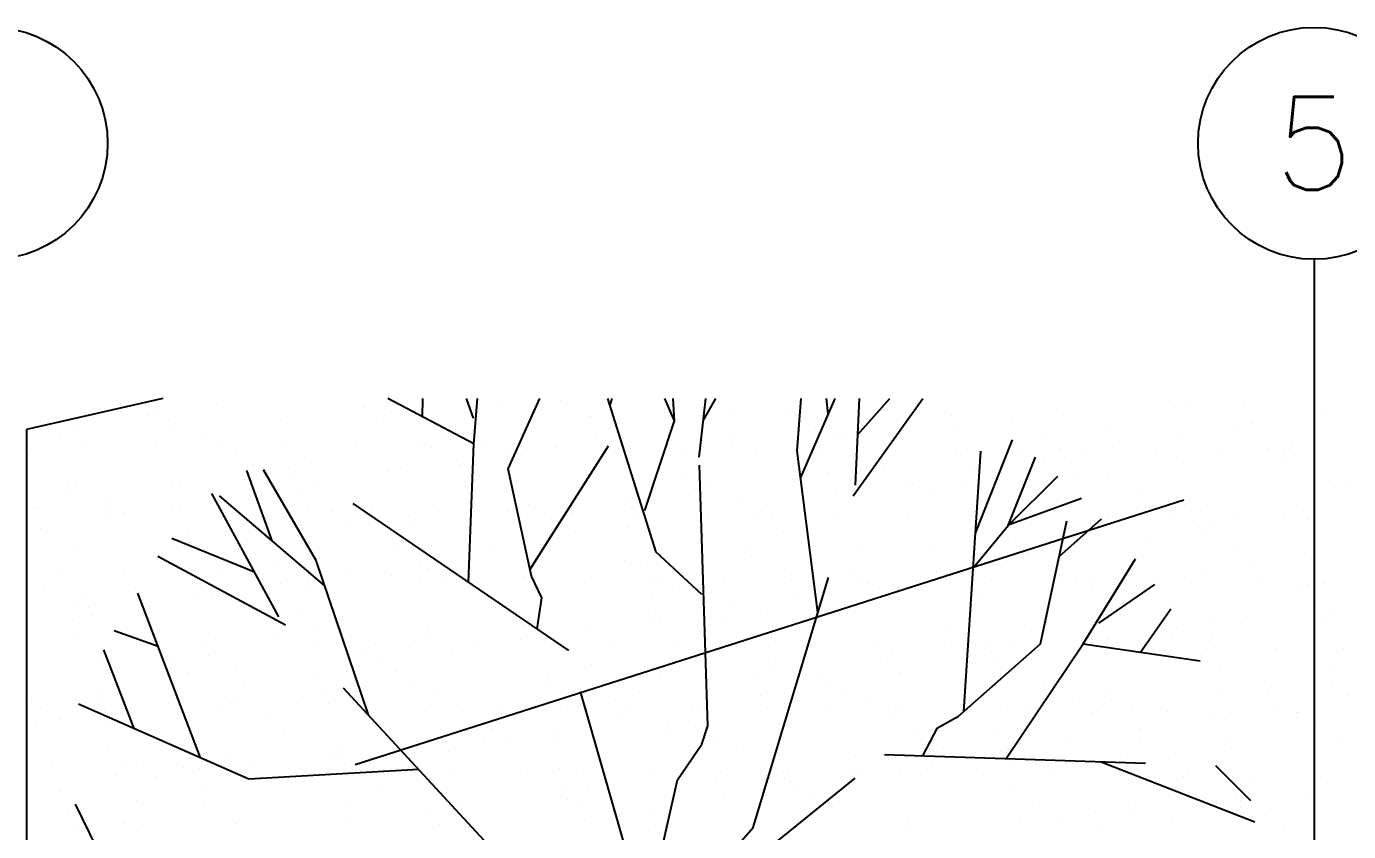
# Model space of a CAD drawing. Header units: millimetres. Extents: x -3 to 53, y -269 to 39.
# Drawn here: x 6 to 8.849, y 37.616 to 39.352 of the extents above; entities that cross this region are included whole.
import ezdxf
from ezdxf.enums import TextEntityAlignment as Align
from ezdxf.xclip import XClip

# ---------------------------------------------------------------- set-up
doc = ezdxf.new("R2010")
doc.units = ezdxf.units.MM
doc.header["$LTSCALE"] = 15
doc.header["$XCLIPFRAME"] = 2
for name, pattern in [('ACAD_ISO07W100', [3, 0, -3]), ('HIDDEN2', [0.1875, 0.125, -0.0625]), ('PHANTOM', [63.5, 31.75, -6.35, 6.35, -6.35, 6.35, -6.35]), ('PHANTOM2', [1.25, 0.625, -0.125, 0.125, -0.125, 0.125, -0.125])]:
    doc.linetypes.add(name, pattern=pattern)
doc.layers.get('0').update_dxf_attribs({"color": 250})
for name, color, linetype in [('A-EJES', 251, 'PHANTOM'), ('A-MURO BAJO', 251, 'Continuous'), ('A-PROYECCIONES', 250, 'HIDDEN2'), ('DLP_VERDE', 250, 'Continuous')]:
    doc.layers.add(name, color=color, linetype=linetype)
doc.layers.add('A-MUROS', color=252, linetype='Continuous', lineweight=30)
doc.styles.add('R80', font='ARIALN.TTF', dxfattribs={"height": 2.03})
doc.styles.add('ROMANS', font='romans.shx', dxfattribs={"width": 0.8})

# ---------------------------------------------------------------- blocks, each defined once
blk = doc.blocks.new('A$C9f73720c')
at = {"layer": 'A-MURO BAJO'}
blk.add_line((37.9068, 92.9882, 0), (40.2339, 92.2777, 0), dxfattribs=at)
for centre, radius, start, end in [((60.7821, 91.9133, 0), 25.1032, 139.01699, 190.85615), ((60.5676, 91.9591, 0), 22.6842, 164.77057, 177.39988)]:
    blk.add_arc(centre, radius, start, end, dxfattribs=at)
at = {"layer": 'A-PROYECCIONES'}
blk.add_line((38.8761, 87.8303, 0), (38.1838, 142.0709, 0), dxfattribs=at)
at = {"layer": 'A-PROYECCIONES', "linetype": 'HIDDEN2', "ltscale": 0.3}
for p, q in [((39.0138, 95.0314), (39.1225, 95.2619)), ((39.117, 94.5524), (39.3664, 95.2809)), ((39.2683, 94.9944), (39.4888, 95.2735)), ((39.3481, 95.2275), (39.4422, 95.2777)), ((39.0672, 95.1447), (38.9968, 95.234)), ((38.9812, 95.0764), (38.9368, 95.2161)), ((39.0138, 95.0314), (38.8716, 95.193)), ((38.8189, 95.037), (38.7674, 95.1478)), ((38.7213, 94.9521), (38.7126, 95.1197)), ((38.7227, 94.9511), (38.6521, 95.0847)), ((38.9868, 94.9438), (38.7502, 95.0751)), ((38.7227, 94.9511), (38.5991, 95.0504)), ((39.2018, 94.8003), (39.0138, 95.0314)), ((38.7178, 94.8794), (38.5487, 95.0144)), ((39.0786, 94.7428), (38.4884, 94.9663)), ((38.7871, 94.8532), (38.7227, 94.9511)), ((39.0849, 94.7289), (38.9868, 94.9438)), ((38.5638, 94.6503), (38.3917, 94.8758)), ((38.4403, 94.6988), (38.356, 94.8373)), ((38.5434, 94.6621), (38.2869, 94.7533)), ((38.493, 94.554), (38.2761, 94.7388)), ((39.0956, 94.6784), (39.0849, 94.7289)), ((38.3794, 94.6508), (38.2341, 94.6781)), ((39.1438, 94.6306), (39.0956, 94.6784)), ((38.4358, 94.5638), (38.2254, 94.6454)), ((39.1849, 94.2358), (38.5638, 94.6503)), ((38.3138, 94.3895), (38.1603, 94.55)), ((38.7826, 94.5043), (38.4358, 94.5638)), ((39.358, 93.9557), (39.117, 94.5524)), ((38.3876, 94.3573), (38.1242, 94.4722)), ((38.2972, 94.3296), (38.0886, 94.379)), ((38.947, 94.2058), (38.3876, 94.3573)), ((38.2972, 94.3296), (38.0655, 94.3036)), ((38.4633, 94.212), (38.2972, 94.3296)), ((38.0743, 94.3046), (38.2242, 94.2062)), ((38.6722, 94.2766), (38.5552, 94.2084)), ((39.358, 93.9557), (39.1849, 94.2358)), ((38.5537, 94.2086), (38.0424, 94.2048)), ((38.5552, 94.2084), (38.5537, 94.2086)), ((38.9805, 94.1821), (38.947, 94.2058)), ((38.5117, 93.9386), (38.3068, 94.1774)), ((39.0394, 94.1098), (38.9805, 94.1821)), ((38.2915, 93.9565), (38.0874, 94.1343)), ((39.1666, 94.0367), (39.0394, 94.1098)), ((38.2183, 93.9014), (38.0183, 93.9799)), ((38.7038, 93.9672), (38.1028, 93.4844)), ((38.5269, 93.9373), (38.2915, 93.9565)), ((39.358, 93.9557), (38.7038, 93.9672)), ((38.578, 93.9445), (38.5269, 93.9373)), ((38.6393, 93.9154), (38.578, 93.9445)), ((38.1649, 93.9166), (38.0186, 93.9109)), ((38.2183, 93.9014), (38.0383, 93.7205)), ((38.4995, 93.8031), (38.2183, 93.9014)), ((38.1298, 93.8125), (38.022, 93.8484)), ((39.1465, 93.7234), (38.4737, 93.3992)), ((38.8546, 93.5827), (38.7682, 93.2265)), ((38.3591, 93.5027), (38.1393, 93.4511)), ((38.417, 93.5045), (38.1649, 93.3441)), ((38.7107, 93.5134), (38.3591, 93.5027)), ((38.2911, 93.4244), (38.1303, 93.4169)), ((38.4519, 93.3904), (38.1556, 93.3296)), ((38.4737, 93.3992), (38.2512, 93.1793)), ((38.3447, 93.3684), (38.2229, 93.2196)), ((38.7682, 93.2265), (38.5057, 92.9226)), ((38.6935, 93.1399), (38.3146, 93.1146)), ((38.4371, 93.1228), (38.3774, 93.0425)), ((38.5914, 93.0217), (38.4099, 93.0091)), ((38.8635, 92.8782), (38.7103, 92.8533))]:
    blk.add_line(p, q, dxfattribs=at)
at = {"layer": 'DLP_VERDE', "linetype": 'Continuous'}
for p, q in [((38.6876, 95.6679), (38.6876, 95.6679)), ((38.8475, 95.6749), (38.8475, 95.6749)), ((38.8503, 95.6477), (38.8503, 95.6477)), ((38.737, 95.5885), (38.737, 95.5885)), ((38.759, 95.5856), (38.759, 95.5856)), ((38.8982, 95.5736), (38.8982, 95.5736)), ((38.75, 95.5666), (38.75, 95.5666)), ((38.7605, 95.5654), (38.7605, 95.5654)), ((38.878, 95.57), (38.878, 95.57)), ((38.982, 95.5563), (38.982, 95.5563)), ((39.004, 95.5534), (39.004, 95.5534)), ((39.0417, 95.5654), (39.0417, 95.5654)), ((39.097, 95.5642), (39.097, 95.5642)), ((39.188, 95.566), (39.188, 95.566)), ((39.2871, 95.5448), (39.2871, 95.5448)), ((38.621, 95.5157), (38.621, 95.5157)), ((38.6654, 95.5176), (38.6654, 95.5176)), ((38.7261, 95.5339), (38.7261, 95.5339)), ((38.8741, 95.5267), (38.8741, 95.5267)), ((39.034, 95.5337), (39.034, 95.5337)), ((39.0432, 95.515), (39.0432, 95.515)), ((39.0784, 95.5357), (39.0784, 95.5357)), ((39.123, 95.5377), (39.123, 95.5377)), ((39.227, 95.524), (39.227, 95.524)), ((39.2491, 95.5211), (39.2491, 95.5211)), ((39.368, 95.5055), (39.368, 95.5055)), ((38.6723, 95.4846), (38.6723, 95.4846)), ((39.3244, 95.4631), (39.3244, 95.4631)), ((38.7065, 95.4288), (38.7065, 95.4288)), ((38.8528, 95.4295), (38.8528, 95.4295)), ((38.9534, 95.4327), (38.9534, 95.4327)), ((39.0011, 95.4365), (39.0011, 95.4365)), ((39.29, 95.4315), (39.29, 95.4315)), ((39.2908, 95.4289), (39.2908, 95.4289)), ((39.4391, 95.436), (39.4391, 95.436)), ((38.5825, 95.4023), (38.5825, 95.4023)), ((38.919, 95.4012), (38.919, 95.4012)), ((39.1445, 95.4283), (39.1445, 95.4283)), ((39.4736, 95.4036), (39.4736, 95.4036)), ((38.8075, 95.3745), (38.8075, 95.3745)), ((38.8519, 95.3764), (38.8519, 95.3764)), ((39.0606, 95.3856), (39.0606, 95.3856)), ((39.2205, 95.3925), (39.2205, 95.3925)), ((39.2362, 95.3823), (39.2362, 95.3823)), ((39.2649, 95.3945), (39.2649, 95.3945)), ((38.5848, 95.3684), (38.5848, 95.3684)), ((38.6476, 95.3675), (38.6476, 95.3675)), ((38.7038, 95.3528), (38.7038, 95.3528)), ((38.8653, 95.3519), (38.8653, 95.3519)), ((38.8078, 95.3391), (38.8078, 95.3391)), ((38.8299, 95.3362), (38.8299, 95.3362)), ((38.9489, 95.3205), (38.9489, 95.3205)), ((39.5173, 95.3304), (39.5173, 95.3304)), ((38.6659, 95.2999), (38.6659, 95.2999)), ((38.8094, 95.2917), (38.8094, 95.2917)), ((38.9556, 95.2923), (38.9556, 95.2923)), ((39.0529, 95.3068), (39.0529, 95.3068)), ((39.0749, 95.3039), (39.0749, 95.3039)), ((39.1039, 95.2994), (39.1039, 95.2994)), ((39.1464, 95.3), (39.1464, 95.3)), ((39.1939, 95.2883), (39.1939, 95.2883)), ((39.2474, 95.2911), (39.2474, 95.2911)), ((39.3937, 95.2918), (39.3937, 95.2918)), ((39.4829, 95.2989), (39.4829, 95.2989)), ((38.7755, 95.2696), (38.7755, 95.2696)), ((39.112, 95.2685), (39.112, 95.2685)), ((39.2979, 95.2746), (39.2979, 95.2746)), ((39.3199, 95.2717), (39.3199, 95.2717)), ((38.7411, 95.2381), (38.7411, 95.2381)), ((38.994, 95.2333), (38.994, 95.2333)), ((39.0384, 95.2353), (39.0384, 95.2353)), ((39.2471, 95.2444), (39.2471, 95.2444)), ((39.407, 95.2514), (39.407, 95.2514)), ((39.4292, 95.2496), (39.4292, 95.2496)), ((39.4389, 95.256), (39.4389, 95.256)), ((39.4514, 95.2533), (39.4514, 95.2533)), ((38.581, 95.2153), (38.581, 95.2153)), ((38.6254, 95.2172), (38.6254, 95.2172)), ((38.8341, 95.2264), (38.8341, 95.2264)), ((39.0583, 95.2192), (39.0583, 95.2192)), ((38.6873, 95.1889), (38.6873, 95.1889)), ((38.6204, 95.1558), (38.6204, 95.1558)), ((38.7687, 95.1628), (38.7687, 95.1628)), ((38.9122, 95.1546), (38.9122, 95.1546)), ((39.0585, 95.1552), (39.0585, 95.1552)), ((39.2068, 95.1623), (39.2068, 95.1623)), ((39.3394, 95.1673), (39.3394, 95.1673)), ((39.3502, 95.154), (39.3502, 95.154)), ((38.5297, 95.1356), (38.5297, 95.1356)), ((38.6337, 95.1219), (38.6337, 95.1219)), ((38.6557, 95.119), (38.6557, 95.119)), ((38.9685, 95.137), (38.9685, 95.137)), ((39.305, 95.1358), (39.305, 95.1358)), ((38.5975, 95.1066), (38.5975, 95.1066)), ((38.7747, 95.1033), (38.7747, 95.1033)), ((38.8787, 95.0896), (38.8787, 95.0896)), ((38.9007, 95.0867), (38.9007, 95.0867)), ((38.9341, 95.1054), (38.9341, 95.1054)), ((39.1805, 95.0922), (39.1805, 95.0922)), ((39.2249, 95.0941), (39.2249, 95.0941)), ((39.4336, 95.1032), (39.4336, 95.1032)), ((38.5631, 95.0751), (38.5631, 95.0751)), ((38.6076, 95.0672), (38.6076, 95.0672)), ((38.7675, 95.0741), (38.7675, 95.0741)), ((38.8119, 95.0761), (38.8119, 95.0761)), ((39.0197, 95.0711), (39.0197, 95.0711)), ((39.0206, 95.0852), (39.0206, 95.0852)), ((39.2512, 95.0865), (39.2512, 95.0865)), ((38.8803, 95.0562), (38.8803, 95.0562)), ((39.1237, 95.0574), (39.1237, 95.0574)), ((39.1458, 95.0545), (39.1458, 95.0545)), ((39.2648, 95.0388), (39.2648, 95.0388)), ((38.5094, 95.0258), (38.5094, 95.0258)), ((38.577, 95.018), (38.577, 95.018)), ((38.7233, 95.0187), (38.7233, 95.0187)), ((38.8716, 95.0257), (38.8716, 95.0257)), ((39.015, 95.0175), (39.015, 95.0175)), ((39.1613, 95.0181), (39.1613, 95.0181)), ((39.1614, 95.0043), (39.1614, 95.0043)), ((39.3096, 95.0252), (39.3096, 95.0252)), ((39.3688, 95.0251), (39.3688, 95.0251)), ((39.3908, 95.0222), (39.3908, 95.0222)), ((38.7905, 94.9739), (38.7905, 94.9739)), ((39.127, 94.9727), (39.127, 94.9727)), ((39.367, 94.951), (39.367, 94.951)), ((39.4114, 94.9529), (39.4114, 94.9529)), ((38.5854, 94.9169), (38.5854, 94.9169)), ((38.7561, 94.9424), (38.7561, 94.9424)), ((38.7941, 94.926), (38.7941, 94.926)), ((38.954, 94.933), (38.954, 94.933)), ((38.9984, 94.9349), (38.9984, 94.9349)), ((39.0733, 94.9235), (39.0733, 94.9235)), ((39.2071, 94.944), (39.2071, 94.944)), ((38.4595, 94.9047), (38.4595, 94.9047)), ((38.4816, 94.9018), (38.4816, 94.9018)), ((38.5364, 94.8891), (38.5364, 94.8891)), ((38.541, 94.9149), (38.541, 94.9149)), ((38.7024, 94.8931), (38.7024, 94.8931)), ((38.9744, 94.8886), (38.9744, 94.8886)), ((38.6005, 94.8861), (38.6005, 94.8861)), ((38.6798, 94.8809), (38.6798, 94.8809)), ((38.7045, 94.8724), (38.7045, 94.8724)), ((38.7266, 94.8695), (38.7266, 94.8695)), ((38.8261, 94.8816), (38.8261, 94.8816)), ((39.1179, 94.8804), (39.1179, 94.8804)), ((39.2641, 94.881), (39.2641, 94.881)), ((39.3544, 94.8716), (39.3544, 94.8716)), ((38.8456, 94.8539), (38.8456, 94.8539)), ((38.9496, 94.8402), (38.9496, 94.8402)), ((38.9716, 94.8373), (38.9716, 94.8373)), ((38.9835, 94.8412), (38.9835, 94.8412)), ((39.32, 94.84), (39.32, 94.84)), ((38.6126, 94.8108), (38.6126, 94.8108)), ((38.9491, 94.8097), (38.9491, 94.8097)), ((39.0906, 94.8216), (39.0906, 94.8216)), ((39.1946, 94.8079), (39.1946, 94.8079)), ((39.2166, 94.805), (39.2166, 94.805)), ((38.5781, 94.7793), (38.5781, 94.7793)), ((38.7275, 94.7738), (38.7275, 94.7738)), ((38.7719, 94.7757), (38.7719, 94.7757)), ((38.9806, 94.7848), (38.9806, 94.7848)), ((39.1405, 94.7918), (39.1405, 94.7918)), ((39.1849, 94.7937), (39.1849, 94.7937)), ((39.2663, 94.7908), (39.2663, 94.7908)), ((39.3356, 94.7893), (39.3356, 94.7893)), ((38.4909, 94.745), (38.4909, 94.745)), ((38.5676, 94.7668), (38.5676, 94.7668)), ((38.6392, 94.752), (38.6392, 94.752)), ((38.8953, 94.7604), (38.8953, 94.7604)), ((39.0772, 94.7515), (39.0772, 94.7515)), ((38.5244, 94.73), (38.5244, 94.73)), ((38.7827, 94.7438), (38.7827, 94.7438)), ((38.9289, 94.7445), (38.9289, 94.7445)), ((39.2207, 94.7433), (39.2207, 94.7433)), ((39.1765, 94.7085), (39.1765, 94.7085)), ((38.4264, 94.6689), (38.4264, 94.6689)), ((38.8055, 94.6781), (38.8055, 94.6781)), ((39.1421, 94.677), (39.1421, 94.677)), ((38.4346, 94.6478), (38.4346, 94.6478)), ((38.5304, 94.6552), (38.5304, 94.6552)), ((38.5524, 94.6523), (38.5524, 94.6523)), ((38.6714, 94.6367), (38.6714, 94.6367)), ((38.7711, 94.6466), (38.7711, 94.6466)), ((38.914, 94.6326), (38.914, 94.6326)), ((38.9584, 94.6345), (38.9584, 94.6345)), ((39.1671, 94.6436), (39.1671, 94.6436)), ((38.3411, 94.6076), (38.3411, 94.6076)), ((38.4002, 94.6162), (38.4002, 94.6162)), ((38.4475, 94.6072), (38.4475, 94.6072)), ((38.501, 94.6145), (38.501, 94.6145)), ((38.5454, 94.6165), (38.5454, 94.6165)), ((38.5938, 94.6079), (38.5938, 94.6079)), ((38.742, 94.6149), (38.742, 94.6149)), ((38.7541, 94.6256), (38.7541, 94.6256)), ((38.7754, 94.623), (38.7754, 94.623)), ((38.7974, 94.6201), (38.7974, 94.6201)), ((38.8855, 94.6067), (38.8855, 94.6067)), ((38.9164, 94.6044), (38.9164, 94.6044)), ((39.0318, 94.6074), (39.0318, 94.6074)), ((39.0883, 94.6277), (39.0883, 94.6277)), ((39.1801, 94.6144), (39.1801, 94.6144)), ((38.7174, 94.5974), (38.7174, 94.5974)), ((39.0204, 94.5907), (39.0204, 94.5907)), ((39.0425, 94.5878), (39.0425, 94.5878)), ((38.3464, 94.567), (38.3464, 94.567)), ((38.9985, 94.5454), (38.9985, 94.5454)), ((39.1615, 94.5721), (39.1615, 94.5721)), ((39.2655, 94.5585), (39.2655, 94.5585)), ((39.2875, 94.5556), (39.2875, 94.5556)), ((38.6276, 94.5151), (38.6276, 94.5151)), ((38.9641, 94.5139), (38.9641, 94.5139)), ((39.1005, 94.4914), (39.1005, 94.4914)), ((39.1449, 94.4933), (39.1449, 94.4933)), ((38.4068, 94.4783), (38.4068, 94.4783)), ((38.5276, 94.4664), (38.5276, 94.4664)), ((38.5503, 94.4701), (38.5503, 94.4701)), ((38.5932, 94.4835), (38.5932, 94.4835)), ((38.6875, 94.4734), (38.6875, 94.4734)), ((38.6966, 94.4708), (38.6966, 94.4708)), ((38.7319, 94.4753), (38.7319, 94.4753)), ((38.8449, 94.4778), (38.8449, 94.4778)), ((38.9104, 94.4647), (38.9104, 94.4647)), ((38.9406, 94.4844), (38.9406, 94.4844)), ((38.9883, 94.4696), (38.9883, 94.4696)), ((39.1346, 94.4702), (39.1346, 94.4702)), ((38.3189, 94.4573), (38.3189, 94.4573)), ((38.3562, 94.438), (38.3562, 94.438)), ((38.3783, 94.4351), (38.3783, 94.4351)), ((38.5394, 94.4343), (38.5394, 94.4343)), ((38.4972, 94.4195), (38.4972, 94.4195)), ((38.6013, 94.4058), (38.6013, 94.4058)), ((38.6233, 94.4029), (38.6233, 94.4029)), ((39.1915, 94.4127), (39.1915, 94.4127)), ((38.7423, 94.3872), (38.7423, 94.3872)), ((38.8206, 94.3824), (38.8206, 94.3824)), ((39.1571, 94.3812), (39.1571, 94.3812)), ((38.4496, 94.352), (38.4496, 94.352)), ((38.7861, 94.3508), (38.7861, 94.3508)), ((38.8463, 94.3735), (38.8463, 94.3735)), ((38.8683, 94.3706), (38.8683, 94.3706)), ((38.9873, 94.3549), (38.9873, 94.3549)), ((38.3614, 94.3342), (38.3614, 94.3342)), ((38.4152, 94.3205), (38.4152, 94.3205)), ((38.5097, 94.3412), (38.5097, 94.3412)), ((38.6532, 94.333), (38.6532, 94.333)), ((38.7141, 94.3252), (38.7141, 94.3252)), ((38.7994, 94.3337), (38.7994, 94.3337)), ((38.874, 94.3322), (38.874, 94.3322)), ((38.9184, 94.3341), (38.9184, 94.3341)), ((38.9477, 94.3407), (38.9477, 94.3407)), ((39.0912, 94.3325), (39.0912, 94.3325)), ((39.0913, 94.3413), (39.0913, 94.3413)), ((39.1033, 94.332), (39.1033, 94.332)), ((39.1133, 94.3384), (39.1133, 94.3384)), ((39.1271, 94.3433), (39.1271, 94.3433)), ((38.3011, 94.3072), (38.3011, 94.3072)), ((38.461, 94.3142), (38.461, 94.3142)), ((38.5054, 94.3161), (38.5054, 94.3161)), ((38.7324, 94.3016), (38.7324, 94.3016)), ((38.3615, 94.2712), (38.3615, 94.2712)), ((39.0135, 94.2497), (39.0135, 94.2497)), ((38.6125, 94.2041), (38.6125, 94.2041)), ((38.6426, 94.2193), (38.6426, 94.2193)), ((38.9791, 94.2181), (38.9791, 94.2181)), ((39.0506, 94.2036), (39.0506, 94.2036)), ((38.2717, 94.1889), (38.2717, 94.1889)), ((38.318, 94.1964), (38.318, 94.1964)), ((38.3231, 94.2023), (38.3231, 94.2023)), ((38.4271, 94.1886), (38.4271, 94.1886)), ((38.4491, 94.1857), (38.4491, 94.1857)), ((38.4642, 94.1971), (38.4642, 94.1971)), ((38.6082, 94.1878), (38.6082, 94.1878)), ((38.6919, 94.1749), (38.6919, 94.1749)), ((38.756, 94.1959), (38.756, 94.1959)), ((38.9006, 94.184), (38.9006, 94.184)), ((38.9023, 94.1966), (38.9023, 94.1966)), ((39.0605, 94.191), (39.0605, 94.191)), ((39.1049, 94.193), (39.1049, 94.193)), ((38.2345, 94.155), (38.2345, 94.155)), ((38.2373, 94.1574), (38.2373, 94.1574)), ((38.2789, 94.1569), (38.2789, 94.1569)), ((38.4876, 94.166), (38.4876, 94.166)), ((38.5681, 94.17), (38.5681, 94.17)), ((38.6475, 94.173), (38.6475, 94.173)), ((38.6721, 94.1563), (38.6721, 94.1563)), ((38.6942, 94.1534), (38.6942, 94.1534)), ((38.9254, 94.1689), (38.9254, 94.1689)), ((38.5544, 94.1385), (38.5544, 94.1385)), ((38.8131, 94.1377), (38.8131, 94.1377)), ((38.9171, 94.1241), (38.9171, 94.1241)), ((38.9392, 94.1212), (38.9392, 94.1212)), ((38.1835, 94.1082), (38.1835, 94.1082)), ((39.0582, 94.1055), (39.0582, 94.1055)), ((38.2773, 94.0675), (38.2773, 94.0675)), ((38.7154, 94.067), (38.7154, 94.067)), ((38.8356, 94.0866), (38.8356, 94.0866)), ((38.4208, 94.0593), (38.4208, 94.0593)), ((38.4647, 94.0562), (38.4647, 94.0562)), ((38.5671, 94.06), (38.5671, 94.06)), ((38.8012, 94.0551), (38.8012, 94.0551)), ((38.8588, 94.0588), (38.8588, 94.0588)), ((38.8784, 94.0338), (38.8784, 94.0338)), ((39.0051, 94.0595), (39.0051, 94.0595)), ((39.0871, 94.0429), (39.0871, 94.0429)), ((39.1184, 94.0362), (39.1184, 94.0362)), ((38.2611, 94.0068), (38.2611, 94.0068)), ((38.421, 94.0138), (38.421, 94.0138)), ((38.4302, 94.0247), (38.4302, 94.0247)), ((38.4654, 94.0157), (38.4654, 94.0157)), ((38.6741, 94.0248), (38.6741, 94.0248)), ((38.7474, 94.0058), (38.7474, 94.0058)), ((38.834, 94.0318), (38.834, 94.0318)), ((38.1489, 93.9851), (38.1489, 93.9851)), ((38.3765, 93.9755), (38.3765, 93.9755)), ((38.2529, 93.9714), (38.2529, 93.9714)), ((38.275, 93.9685), (38.275, 93.9685)), ((38.394, 93.9528), (38.394, 93.9528)), ((39.0286, 93.9539), (39.0286, 93.9539)), ((38.2319, 93.9234), (38.2319, 93.9234)), ((38.3802, 93.9304), (38.3802, 93.9304)), ((38.498, 93.9391), (38.498, 93.9391)), ((38.52, 93.9362), (38.52, 93.9362)), ((38.5236, 93.9222), (38.5236, 93.9222)), ((38.639, 93.9205), (38.639, 93.9205)), ((38.6576, 93.9236), (38.6576, 93.9236)), ((38.6699, 93.9229), (38.6699, 93.9229)), ((38.8182, 93.9299), (38.8182, 93.9299)), ((38.9617, 93.9217), (38.9617, 93.9217)), ((38.9941, 93.9224), (38.9941, 93.9224)), ((38.2867, 93.8932), (38.2867, 93.8932)), ((38.6232, 93.892), (38.6232, 93.892)), ((38.743, 93.9069), (38.743, 93.9069)), ((38.765, 93.904), (38.765, 93.904)), ((39.0205, 93.8906), (39.0205, 93.8906)), ((39.0649, 93.8926), (39.0649, 93.8926)), ((38.2523, 93.8617), (38.2523, 93.8617)), ((38.4476, 93.8656), (38.4476, 93.8656)), ((38.6075, 93.8726), (38.6075, 93.8726)), ((38.6519, 93.8746), (38.6519, 93.8746)), ((38.8606, 93.8837), (38.8606, 93.8837)), ((38.884, 93.8883), (38.884, 93.8883)), ((38.9404, 93.8731), (38.9404, 93.8731)), ((38.988, 93.8746), (38.988, 93.8746)), ((39.01, 93.8717), (39.01, 93.8717)), ((38.1945, 93.8546), (38.1945, 93.8546)), ((38.2389, 93.8565), (38.2389, 93.8565)), ((38.5695, 93.8428), (38.5695, 93.8428)), ((38.1985, 93.8124), (38.1985, 93.8124)), ((38.1884, 93.7856), (38.1884, 93.7856)), ((38.3347, 93.7863), (38.3347, 93.7863)), ((38.483, 93.7933), (38.483, 93.7933)), ((38.6265, 93.7851), (38.6265, 93.7851)), ((38.7727, 93.7858), (38.7727, 93.7858)), ((38.8506, 93.7909), (38.8506, 93.7909)), ((38.921, 93.7928), (38.921, 93.7928)), ((38.0788, 93.7542), (38.0788, 93.7542)), ((38.1008, 93.7513), (38.1008, 93.7513)), ((38.4797, 93.7605), (38.4797, 93.7605)), ((38.8162, 93.7593), (38.8162, 93.7593)), ((38.1087, 93.7301), (38.1087, 93.7301)), ((38.2198, 93.7356), (38.2198, 93.7356)), ((38.3238, 93.7219), (38.3238, 93.7219)), ((38.3458, 93.719), (38.3458, 93.719)), ((38.4453, 93.729), (38.4453, 93.729)), ((38.6341, 93.7245), (38.6341, 93.7245)), ((38.794, 93.7314), (38.794, 93.7314)), ((38.8384, 93.7334), (38.8384, 93.7334)), ((38.0743, 93.6986), (38.0743, 93.6986)), ((38.2212, 93.7064), (38.2212, 93.7064)), ((38.381, 93.7134), (38.381, 93.7134)), ((38.4254, 93.7153), (38.4254, 93.7153)), ((38.4648, 93.7033), (38.4648, 93.7033)), ((38.7624, 93.7101), (38.7624, 93.7101)), ((38.3915, 93.6797), (38.3915, 93.6797)), ((38.5688, 93.6897), (38.5688, 93.6897)), ((38.5909, 93.6868), (38.5909, 93.6868)), ((38.7098, 93.6711), (38.7098, 93.6711)), ((38.1478, 93.6568), (38.1478, 93.6568)), ((38.2913, 93.6485), (38.2913, 93.6485)), ((38.4376, 93.6492), (38.4376, 93.6492)), ((38.5858, 93.6562), (38.5858, 93.6562)), ((38.7293, 93.648), (38.7293, 93.648)), ((38.8139, 93.6574), (38.8139, 93.6574)), ((38.8359, 93.6545), (38.8359, 93.6545)), ((38.8756, 93.6487), (38.8756, 93.6487)), ((38.9549, 93.6388), (38.9549, 93.6388)), ((38.6727, 93.6278), (38.6727, 93.6278)), ((38.3017, 93.5974), (38.3017, 93.5974)), ((38.6382, 93.5963), (38.6382, 93.5963)), ((38.8206, 93.5833), (38.8206, 93.5833)), ((38.9554, 93.5774), (38.9554, 93.5774)), ((38.9805, 93.5903), (38.9805, 93.5903)), ((38.1545, 93.5542), (38.1545, 93.5542)), ((38.1989, 93.5561), (38.1989, 93.5561)), ((38.2673, 93.5659), (38.2673, 93.5659)), ((38.4077, 93.5653), (38.4077, 93.5653)), ((38.5675, 93.5722), (38.5675, 93.5722)), ((38.6119, 93.5742), (38.6119, 93.5742)), ((38.2506, 93.5197), (38.2506, 93.5197)), ((38.5845, 93.547), (38.5845, 93.547)), ((38.0456, 93.5184), (38.0456, 93.5184)), ((38.1024, 93.5126), (38.1024, 93.5126)), ((38.1496, 93.5047), (38.1496, 93.5047)), ((38.1717, 93.5018), (38.1717, 93.5018)), ((38.2136, 93.5166), (38.2136, 93.5166)), ((38.3941, 93.5114), (38.3941, 93.5114)), ((38.5404, 93.5121), (38.5404, 93.5121)), ((38.6887, 93.5191), (38.6887, 93.5191)), ((38.8321, 93.5109), (38.8321, 93.5109)), ((38.8656, 93.4951), (38.8656, 93.4951)), ((38.2907, 93.4861), (38.2907, 93.4861)), ((38.3947, 93.4725), (38.3947, 93.4725)), ((38.4167, 93.4696), (38.4167, 93.4696)), ((38.4947, 93.4647), (38.4947, 93.4647)), ((38.8312, 93.4636), (38.8312, 93.4636)), ((38.1238, 93.4344), (38.1238, 93.4344)), ((38.5357, 93.4539), (38.5357, 93.4539)), ((38.6397, 93.4402), (38.6397, 93.4402)), ((38.6617, 93.4373), (38.6617, 93.4373)), ((38.1812, 93.4061), (38.1812, 93.4061)), ((38.341, 93.413), (38.341, 93.413)), ((38.3854, 93.415), (38.3854, 93.415)), ((38.4603, 93.4332), (38.4603, 93.4332)), ((38.5942, 93.4241), (38.5942, 93.4241)), ((38.754, 93.4311), (38.754, 93.4311)), ((38.7775, 93.4143), (38.7775, 93.4143)), ((38.7807, 93.4216), (38.7807, 93.4216)), ((38.7984, 93.433), (38.7984, 93.433)), ((38.8847, 93.4079), (38.8847, 93.4079)), ((37.9724, 93.3969), (37.9724, 93.3969)), ((38.0894, 93.4028), (38.0894, 93.4028)), ((38.3535, 93.3826), (38.3535, 93.3826)), ((38.4065, 93.384), (38.4065, 93.384)), ((38.7915, 93.382), (38.7915, 93.382)), ((38.9068, 93.405), (38.9068, 93.405)), ((38.0356, 93.3536), (38.0356, 93.3536)), ((38.0589, 93.3749), (38.0589, 93.3749)), ((38.2052, 93.3755), (38.2052, 93.3755)), ((38.4969, 93.3743), (38.4969, 93.3743)), ((38.6432, 93.375), (38.6432, 93.375)), ((38.6877, 93.332), (38.6877, 93.332)), ((38.3167, 93.3017), (38.3167, 93.3017)), ((38.6533, 93.3005), (38.6533, 93.3005)), ((37.9458, 93.2713), (37.9458, 93.2713)), ((37.9755, 93.2875), (37.9755, 93.2875)), ((37.9975, 93.2846), (37.9975, 93.2846)), ((38.1165, 93.2689), (38.1165, 93.2689)), ((38.2823, 93.2701), (38.2823, 93.2701)), ((38.3677, 93.2649), (38.3677, 93.2649)), ((38.5275, 93.2719), (38.5275, 93.2719)), ((38.5719, 93.2738), (38.5719, 93.2738)), ((38.7807, 93.2829), (38.7807, 93.2829)), ((37.9547, 93.2468), (37.9547, 93.2468)), ((38.0183, 93.246), (38.0183, 93.246)), ((38.1145, 93.2538), (38.1145, 93.2538)), ((38.1589, 93.2558), (38.1589, 93.2558)), ((38.1618, 93.2377), (38.1618, 93.2377)), ((38.2205, 93.2553), (38.2205, 93.2553)), ((38.2425, 93.2524), (38.2425, 93.2524)), ((38.308, 93.2384), (38.308, 93.2384)), ((38.3615, 93.2367), (38.3615, 93.2367)), ((38.4563, 93.2455), (38.4563, 93.2455)), ((38.5995, 93.2513), (38.5995, 93.2513)), ((38.5998, 93.2372), (38.5998, 93.2372)), ((38.7461, 93.2379), (38.7461, 93.2379)), ((38.2286, 93.2209), (38.2286, 93.2209)), ((38.4655, 93.223), (38.4655, 93.223)), ((38.4876, 93.2201), (38.4876, 93.2201)), ((38.6066, 93.2044), (38.6066, 93.2044)), ((38.7106, 93.1907), (38.7106, 93.1907)), ((38.7326, 93.1878), (38.7326, 93.1878)), ((38.5097, 93.169), (38.5097, 93.169)), ((38.8462, 93.1678), (38.8462, 93.1678)), ((38.8516, 93.1722), (38.8516, 93.1722)), ((38.1388, 93.1386), (38.1388, 93.1386)), ((38.4753, 93.1374), (38.4753, 93.1374)), ((38.5542, 93.1237), (38.5542, 93.1237)), ((38.714, 93.1307), (38.714, 93.1307)), ((38.7584, 93.1326), (38.7584, 93.1326)), ((37.9325, 93.0966), (37.9325, 93.0966)), ((37.9728, 93.1018), (37.9728, 93.1018)), ((38.1044, 93.1071), (38.1044, 93.1071)), ((38.1211, 93.1089), (38.1211, 93.1089)), ((38.1412, 93.1057), (38.1412, 93.1057)), ((38.2646, 93.1006), (38.2646, 93.1006)), ((38.301, 93.1127), (38.301, 93.1127)), ((38.3454, 93.1146), (38.3454, 93.1146)), ((38.4109, 93.1013), (38.4109, 93.1013)), ((38.5592, 93.1083), (38.5592, 93.1083)), ((38.7026, 93.1001), (38.7026, 93.1001)), ((38.7925, 93.1186), (38.7925, 93.1186)), ((38.4216, 93.0882), (38.4216, 93.0882)), ((37.9423, 93.0517), (37.9423, 93.0517)), ((38.0463, 93.0381), (38.0463, 93.0381)), ((38.0506, 93.0578), (38.0506, 93.0578)), ((38.0684, 93.0352), (38.0684, 93.0352)), ((38.7027, 93.0363), (38.7027, 93.0363)), ((38.1874, 93.0195), (38.1874, 93.0195)), ((38.2914, 93.0058), (38.2914, 93.0058)), ((38.3134, 93.0029), (38.3134, 93.0029)), ((38.3318, 93.0059), (38.3318, 93.0059)), ((38.4324, 92.9872), (38.4324, 92.9872)), ((38.6683, 93.0047), (38.6683, 93.0047)), ((38.7407, 92.9825), (38.7407, 92.9825)), ((37.9608, 92.9755), (37.9608, 92.9755)), ((38.0745, 92.9534), (38.0745, 92.9534)), ((38.0757, 92.9647), (38.0757, 92.9647)), ((38.119, 92.9554), (38.119, 92.9554)), ((38.224, 92.9718), (38.224, 92.9718)), ((38.2974, 92.9744), (38.2974, 92.9744)), ((38.3277, 92.9645), (38.3277, 92.9645)), ((38.3674, 92.9635), (38.3674, 92.9635)), ((38.4875, 92.9715), (38.4875, 92.9715)), ((38.5137, 92.9642), (38.5137, 92.9642)), ((38.5319, 92.9734), (38.5319, 92.9734)), ((38.5364, 92.9735), (38.5364, 92.9735)), ((38.5584, 92.9706), (38.5584, 92.9706)), ((38.6145, 92.9555), (38.6145, 92.9555)), ((38.662, 92.9712), (38.662, 92.9712)), ((38.6774, 92.955), (38.6774, 92.955)), ((38.8055, 92.963), (38.8055, 92.963)), ((38.2436, 92.9251), (38.2436, 92.9251)), ((38.7814, 92.9413), (38.7814, 92.9413)), ((38.5247, 92.8732), (38.5247, 92.8732)), ((38.4903, 92.8417), (38.4903, 92.8417)), ((38.4703, 92.8264), (38.4703, 92.8264)), ((38.5142, 92.8233), (38.5142, 92.8233)), ((38.6165, 92.8271), (38.6165, 92.8271)), ((38.674, 92.8303), (38.674, 92.8303)), ((38.7184, 92.8322), (38.7184, 92.8322)), ((38.7648, 92.8341), (38.7648, 92.8341))]:
    blk.add_line(p, q, dxfattribs=at)
at = {"style": 'R80'}
for height, rotation, p in [(0.09, 0.009, (39.554, 141.0046, 0)), (0.09, 0.009, (45.7984, 139.3226, 0)), (0.09, 0.009, (50.4634, 135.3578, 0)), (0.09, 0.009, (41.9784, 129.0436, 0)), (0.09, 0.009, (37.8409, 128.6089, 0)), (0.09, 0.009, (35.483, 116.3582, 0)), (0.09, 0.009, (38.5607, 113.6321, 0)), (0.09, 0.009, (45.1292, 84.3757, 0)), (0.09, 0.009, (43.9111, 83.9335, 0)), (0.09, 0.009, (43.1485, 83.401, 0)), (0.09, 0.009, (28.0067, 80.1071, 0)), (0.09, 0.009, (44.3753, 79.9046, 0)), (0.09, 0.009, (55.151, 79.2173, 0)), (0.09, 0.009, (38.2608, 76.0049)), (0.09, 0.009, (39.0036, 75.5558)), (0.09, 0.009, (27.5137, 75.2133, 0)), (0.09, 0.009, (27.5137, 75.2133, 0)), (0.09, 0.009, (39.8519, 75.1543)), (0.09, 0.009, (25.3599, 70.2709, 0)), (0.09, 0.009, (32.1646, 69.192, 0)), (0.09, 0.009, (32.1646, 69.192, 0)), (0.09, 0.009, (26.9947, 68.6392, 0)), (0.09, 0.009, (59.8504, 67.3859, 0)), (0.09, 0.009, (24.839, 65.5107, 0)), (0.09, 0.009, (24.839, 65.5107, 0)), (0.09, 0.009, (33.5008, 60.261, 0)), (0.09, 0.009, (33.5008, 60.261, 0)), (0.09, 347.3908, (17.1069, 59.2726, 0)), (0.09, 0.009, (26.4708, 59.2035, 0)), (0.09, 0.009, (26.4708, 59.2035, 0)), (0.09, 0.009, (23.1216, 58.7685, 0)), (0.09, 0.009, (23.1216, 58.7685, 0)), (0.09, 0.009, (27.6632, 55.3959, 0)), (0.09, 0.009, (27.6632, 55.3959, 0)), (0.09, 0.009, (22.2239, 54.9818, 0)), (0.09, 0.009, (22.2239, 54.9818, 0)), (0.09, 0.009, (65.7174, 53.5803, 0)), (0.09, 0.009, (38.377, 51.7166, 0)), (0.09, 0.009, (38.377, 51.7166, 0)), (0.09, 0.009, (21.0294, 51.3767, 0)), (0.09, 0.009, (21.0294, 51.3767, 0)), (0.09, 0.009, (29.4091, 50.8876, 0)), (0.09, 0.009, (29.4091, 50.8876, 0)), (0.09, 0.009, (22.5184, 48.0808, 0)), (0.09, 0.009, (22.5184, 48.0808, 0)), (0.09, 0.009, (32.8305, 47.9478, 0)), (0.09, 0.009, (38.6414, 47.9238, 0)), (0.09, 1.5576, (45.5013, 47.0033, 0)), (0.09, 1.5576, (45.5013, 47.0033, 0)), (0.09, 1.5576, (42.9613, 45.8781, 0)), (0.09, 0.009, (31.2252, 43.4352, 0)), (0.09, 0.009, (31.2252, 43.4352, 0)), (0.09, 0.009, (24.8291, 43.3056, 0)), (0.09, 0.009, (24.8291, 43.3056, 0)), (0.09, 0.009, (28.8684, 42.6092, 0)), (0.09, 0.009, (28.8684, 42.6092, 0)), (0.09, 0.009, (46.0815, 42.4048, 0)), (0.09, 0.009, (19.0307, 42.0559, 0)), (0.09, 0.009, (19.0307, 42.0559, 0)), (0.09, 0.009, (70.9067, 41.0329, 0)), (0.09, 0.009, (22.7765, 38.7407, 0)), (0.09, 0.009, (22.7765, 38.7407, 0)), (0.09, 0.009, (17.8952, 37.4624, 0)), (0.09, 0.009, (17.8952, 37.4624, 0)), (0.09, 0.009, (25.8226, 33.2142, 0)), (0.09, 0.009, (21.5027, 31.2754, 0)), (0.1403, 0.009, (43.0178, 29.8778, 0)), (0.09, 0.009, (24.3978, 29.2659, 0)), (0.09, 0.009, (49.7565, 29.0287, 0)), (0.09, 0.009, (16.51, 28.4123, 0)), (0.09, 0.009, (16.51, 28.4123, 0)), (0.09, 0.009, (40.7946, 24.893, 0)), (0.09, 0.009, (18.1268, 23.6374, 0)), (0.09, 0.009, (20.346, 20.3291, 0)), (0.09, 0.009, (38.3365, 19.4632, 0)), (0.09, 0.009, (18.2869, 15.9828, 0)), (0.09, 0.009, (36.6694, 12.5977, 0)), (0.09, 337.7998, (24.7536, 11.2334, 0)), (0.09, 0.009, (33.5928, 10.3508, 0)), (0.09, 337.7998, (21.6109, 10.1247, 0)), (0.09, 337.7998, (16.5605, 9.5998, 0)), (0.09, 337.7998, (29.9414, 8.9534, 0)), (0.09, 337.7998, (31.6402, 7.9561, 0)), (0.09, 337.7998, (26.736, 7.7966, 0)), (0.09, 337.7998, (32.0288, 7.0232, 0)), (0.09, 0.009, (16.5347, 5.5678, 0)), (0.09, 0.009, (23.3239, 5.5763, 0)), (0.09, 0.009, (34.4718, 3.6379, 0))]:
    blk.add_attdef('N.P.T.+0.00', text='', height=height, rotation=rotation, dxfattribs=at).set_placement(p, align=Align.MIDDLE_CENTER)
for p in [(49.9263, 138.2431, 0), (56.6904, 136.252, 0), (60.5336, 135.5237, 0), (42.6322, 135.1839), (46.2516, 126.9171), (35.1548, 97.8545, 0), (31.2618, 93.9445, 0), (17.9393, 86.8861, 0), (34.7444, 85.6148, 0), (35.5048, 81.4636, 0), (34.6534, 76.9929, 0), (59.6668, 73.2509), (40.4113, 65.8421, 0), (43.5611, 65.2125, 0), (64.4681, 61.3857), (43.9111, 51.4927, 0), (32.9744, 51.0828, 0), (48.0327, 50.0735, 0), (69.3242, 50.0814, 0), (52.9599, 39.4701, 0), (74.4159, 35.7467, 0)]:
    blk.add_attdef('N.P.T.+0.00', text='', height=0.2109, dxfattribs=at).set_placement(p, align=Align.MIDDLE_CENTER)
blk = doc.blocks.new('Ejes_Torre G')
at = {"layer": 'A-EJES', "linetype": 'PHANTOM2', "ltscale": 0.5}
blk.add_lwpolyline([(8.775, 16.65), (8.775, 14.35)], dxfattribs=at)
at = {"layer": 'A-EJES', "linetype": 'Continuous'}
for centre in [(5.925, 16.9), (8.775, 16.9)]:
    blk.add_circle(centre, 0.25, dxfattribs=at)
at = {"layer": 'A-EJES', "linetype": 'Continuous', "style": 'ROMANS'}
blk.add_text('5', height=0.2, dxfattribs=at).set_placement((8.775, 16.9), align=Align.MIDDLE_CENTER)

msp = doc.modelspace()

# ---------------------------------------------------------------- block references
at = {"linetype": 'ACAD_ISO07W100', "ltscale": 5}
ref = msp.add_blockref('A$C9f73720c', (-94.0043, 47.5864), dxfattribs=dict(at, rotation=286.9770955472961))
XClip(ref).set_block_clipping_path([(53.9739667831, 80.2683385944), (69.3730303047, 130.7085147865), (51.0595701083, 136.2994971771), (35.6605065867, 85.8593209849)])

# ---------------------------------------------------------------- next in the draw order: block references
at = {"layer": 'A-MUROS'}
msp.add_blockref('Ejes_Torre G', (0, 22.2), dxfattribs=at)

doc.saveas('drawing.dxf')
